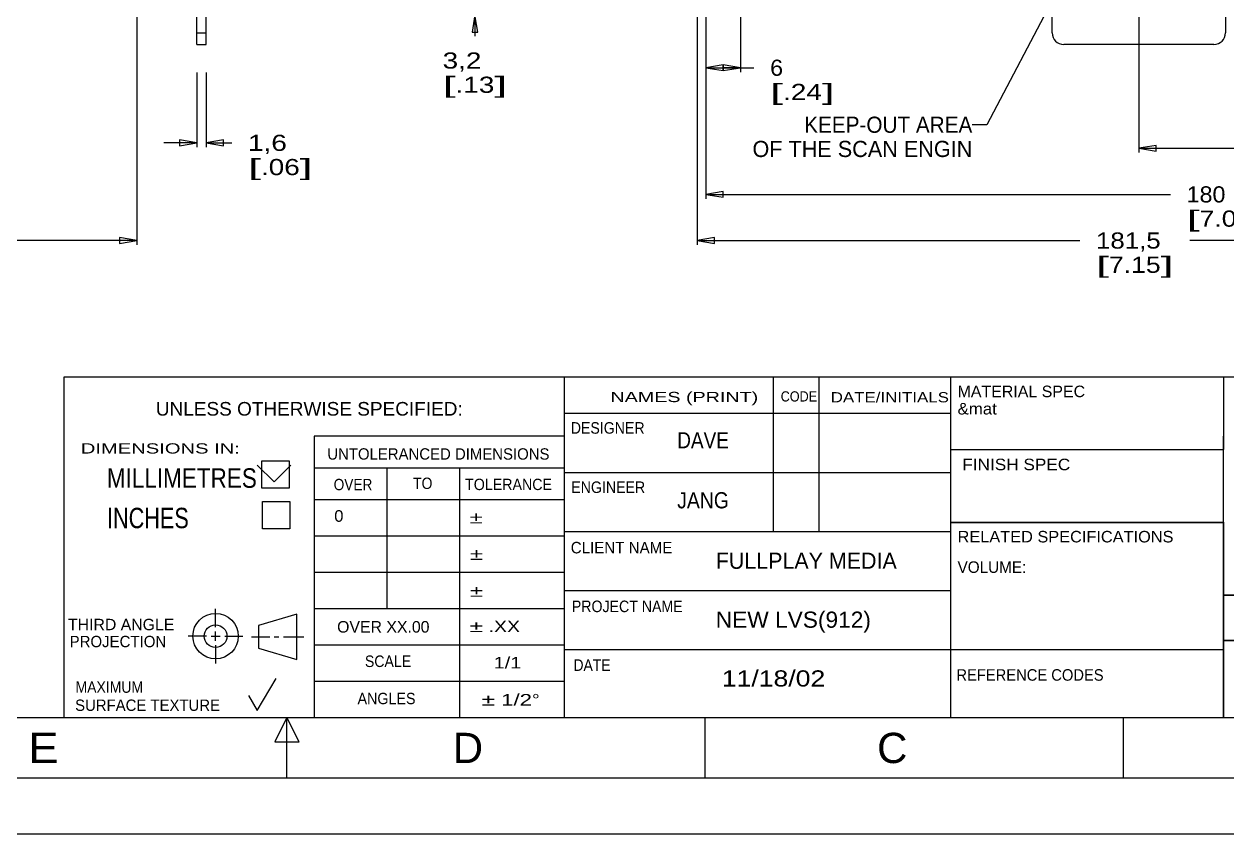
# Model space of a CAD drawing. Extents: x 0 to 594, y 0 to 420.
# Drawn here: x 251.4 to 459.8, y 0 to 140.4 of the extents above; entities that cross this region are included whole.
import ezdxf
from ezdxf.enums import TextEntityAlignment as Align

# ---------------------------------------------------------------- set-up
doc = ezdxf.new("R2010")
doc.units = 0
doc.header["$LTSCALE"] = 32.67
doc.header["$MEASUREMENT"] = 0
doc.layers.get('0').update_dxf_attribs({"linetype": 'CONTINUOUS'})
doc.styles.get("Standard").update_dxf_attribs({"font": 'txt', "width": 0.8})
doc.dimstyles.new('DIMSTYLE_2', dxfattribs={"dimtxt": 2.8, "dimasz": 3, "dimexe": 0.18, "dimexo": 0.0625, "dimgap": 0.09, "dimtad": 0, "dimtih": 1, "dimtoh": 1, "dimdsep": 46, "dimtxsty": 'Standard', "dimcen": 0.09, "dimadec": 0, "dimazin": 0, "dimtfac": 1, "dimtofl": 0, "dimtmove": 0, "dimatfit": 3, "dimfxl": 0, "dimtolj": 1, "dimarcsym": 0})

# ---------------------------------------------------------------- blocks, each defined once
blk = doc.blocks.new('*D8')
at = {"color": 2, "linetype": 'Continuous'}
for p, q in [((60.97, 187.03), (60.97, 102.13)), ((270.97, 187.03), (270.97, 102.13)), ((60.97, 102.88), (156.45, 102.88)), ((270.97, 102.88), (175.49, 102.88))]:
    blk.add_line(p, q, dxfattribs=at)
for points in [[(63.97, 103.38), (60.97, 102.88), (63.97, 102.38), (63.97, 103.38)], [(267.97, 102.38), (270.97, 102.88), (267.97, 103.38), (267.97, 102.38)]]:
    blk.add_lwpolyline(points, dxfattribs=at)
for s, width, p, p2 in [('210', 1.107692, (159.25, 101.48), (165.97, 101.48)), ('[', 2.4, (159.25, 97.28), (161.49, 97.28)), ('8.27', 1.066667, (161.49, 97.28), (170.45, 97.28)), (']', 2.4, (170.45, 97.28), (172.69, 97.28))]:
    blk.add_text(s, height=2.8, dxfattribs=dict(at, width=width)).set_placement(p, p2, align=Align.FIT)
blk = doc.blocks.new('*D9')
at = {"color": 2, "linetype": 'Continuous'}
for p, q in [((281.38, 132.03), (281.38, 119.07)), ((282.98, 132.03), (282.98, 119.07)), ((281.38, 119.82), (275.63, 119.82)), ((282.98, 119.82), (287.44, 119.82))]:
    blk.add_line(p, q, dxfattribs=at)
for points in [[(278.38, 119.32), (281.38, 119.82), (278.38, 120.32), (278.38, 119.32)], [(285.98, 120.32), (282.98, 119.82), (285.98, 119.32), (285.98, 120.32)]]:
    blk.add_lwpolyline(points, dxfattribs=at)
for s, width, p, p2 in [('1,6', 1.309091, (290.24, 118.42), (296.96, 118.42)), ('[', 2.4, (290.24, 114.22), (292.48, 114.22)), ('.06', 1.309091, (292.48, 114.22), (299.2, 114.22)), (']', 2.4, (299.2, 114.22), (301.44, 114.22))]:
    blk.add_text(s, height=2.8, dxfattribs=dict(at, width=width)).set_placement(p, p2, align=Align.FIT)
blk = doc.blocks.new('*D11')
at = {"color": 2, "linetype": 'Continuous'}
for p, q in [((549.55, 187.03), (549.55, 118.13)), ((444.55, 144.23), (444.55, 118.13)), ((444.55, 118.88), (487.53, 118.88)), ((549.55, 118.88), (506.57, 118.88))]:
    blk.add_line(p, q, dxfattribs=at)
for points in [[(447.55, 119.38), (444.55, 118.88), (447.55, 118.38), (447.55, 119.38)], [(546.55, 118.38), (549.55, 118.88), (546.55, 119.38), (546.55, 118.38)]]:
    blk.add_lwpolyline(points, dxfattribs=at)
for s, width, p, p2 in [('105', 1.107692, (490.33, 117.48), (497.05, 117.48)), ('[', 2.4, (490.33, 113.28), (492.57, 113.28)), ('4.13', 1.2, (492.57, 113.28), (501.53, 113.28)), (']', 2.4, (501.53, 113.28), (503.77, 113.28))]:
    blk.add_text(s, height=2.8, dxfattribs=dict(at, width=width)).set_placement(p, p2, align=Align.FIT)
blk = doc.blocks.new('*D12')
at = {"color": 2, "linetype": 'Continuous'}
for p, q in [((369.55, 331.03), (369.55, 110.13)), ((549.55, 187.03), (549.55, 110.13)), ((369.55, 110.88), (450.03, 110.88)), ((549.55, 110.88), (469.07, 110.88))]:
    blk.add_line(p, q, dxfattribs=at)
for points in [[(372.55, 111.38), (369.55, 110.88), (372.55, 110.38), (372.55, 111.38)], [(546.55, 110.38), (549.55, 110.88), (546.55, 111.38), (546.55, 110.38)]]:
    blk.add_lwpolyline(points, dxfattribs=at)
for s, width, p, p2 in [('180', 1.107692, (452.83, 109.48), (459.55, 109.48)), ('[', 2.4, (452.83, 105.28), (455.07, 105.28)), ('7.09', 1.129412, (455.07, 105.28), (464.03, 105.28)), (']', 2.4, (464.03, 105.28), (466.27, 105.28))]:
    blk.add_text(s, height=2.8, dxfattribs=dict(at, width=width)).set_placement(p, p2, align=Align.FIT)
blk = doc.blocks.new('*D13')
at = {"color": 2, "linetype": 'Continuous'}
for p, q in [((368.05, 308.03), (368.05, 102.13)), ((549.55, 187.03), (549.55, 102.13)), ((368.05, 102.88), (434.33, 102.88)), ((549.55, 102.88), (453.37, 102.88))]:
    blk.add_line(p, q, dxfattribs=at)
for points in [[(371.05, 103.38), (368.05, 102.88), (371.05, 102.38), (371.05, 103.38)], [(546.55, 102.38), (549.55, 102.88), (546.55, 103.38), (546.55, 102.38)]]:
    blk.add_lwpolyline(points, dxfattribs=at)
for s, width, p, p2 in [('181,5', 1.142857, (437.13, 101.48), (448.33, 101.48)), ('[', 2.4, (437.13, 97.28), (439.37, 97.28)), ('7.15', 1.2, (439.37, 97.28), (448.33, 97.28)), (']', 2.4, (448.33, 97.28), (450.57, 97.28))]:
    blk.add_text(s, height=2.8, dxfattribs=dict(at, width=width)).set_placement(p, p2, align=Align.FIT)
blk = doc.blocks.new('*D19')
at = {"color": 2, "linetype": 'Continuous'}
for p, q in [((329.55, 145.23), (329.55, 150.98)), ((443.55, 145.23), (328.8, 145.23)), ((443.55, 142.03), (328.8, 142.03)), ((329.55, 142.03), (329.55, 138.29))]:
    blk.add_line(p, q, dxfattribs=at)
for points in [[(329.05, 148.23), (329.55, 145.23), (330.05, 148.23), (329.05, 148.23)], [(330.05, 139.03), (329.55, 142.03), (329.05, 139.03), (330.05, 139.03)]]:
    blk.add_lwpolyline(points, dxfattribs=at)
for s, width, p, p2 in [('3,2', 1.107692, (323.95, 132.69), (330.67, 132.69)), ('[', 2.4, (323.95, 128.49), (326.19, 128.49)), ('.13', 1.44, (326.19, 128.49), (332.91, 128.49)), (']', 2.4, (332.91, 128.49), (335.15, 128.49))]:
    blk.add_text(s, height=2.8, dxfattribs=dict(at, width=width)).set_placement(p, p2, align=Align.FIT)
blk = doc.blocks.new('*D47')
at = {"color": 2, "linetype": 'Continuous'}
for p, q in [((369.55, 158.03), (369.55, 132.09)), ((375.55, 158.03), (375.55, 132.09)), ((369.55, 132.84), (372.55, 132.84)), ((375.55, 132.84), (372.55, 132.84)), ((372.55, 132.84), (377.88, 132.84))]:
    blk.add_line(p, q, dxfattribs=at)
for points in [[(372.55, 133.34), (369.55, 132.84), (372.55, 132.34), (372.55, 133.34)], [(372.55, 132.34), (375.55, 132.84), (372.55, 133.34), (372.55, 132.34)]]:
    blk.add_lwpolyline(points, dxfattribs=at)
for s, width, p, p2 in [('6', 1.2, (380.68, 131.44), (382.92, 131.44)), ('[', 2.4, (380.68, 127.24), (382.92, 127.24)), ('.24', 1.2, (382.92, 127.24), (389.64, 127.24)), (']', 2.4, (389.64, 127.24), (391.88, 127.24))]:
    blk.add_text(s, height=2.8, dxfattribs=dict(at, width=width)).set_placement(p, p2, align=Align.FIT)

msp = doc.modelspace()

# ---------------------------------------------------------------- linework, layer by layer
at = {"color": 7, "linetype": 'Continuous'}
for p, q in [((281.381, 136.877), (281.381, 338.028)), ((282.981, 136.877), (282.981, 338.028)), ((429.548, 138.877), (429.548, 150.275)), ((459.548, 150.275), (459.548, 138.877)), ((281.381, 138.877), (282.981, 138.877)), ((281.381, 136.877), (282.981, 136.877)), ((457.548, 136.877), (431.548, 136.877)), ((0, 0), (594, 0))]:
    msp.add_line(p, q, dxfattribs=at)
at = {"color": 2, "linetype": 'Continuous'}
for p, q in [((439.317, 163.098), (418.204, 122.958)), ((418.204, 122.958), (415.704, 122.958)), ((459.197, 79.225), (459.197, 66.625)), ((345.01, 62.688), (381.235, 62.688)), ((345.01, 52.451), (381.235, 52.451)), ((411.947, 52.45), (411.947, 20.164)), ((411.951, 54.041), (411.951, 31.981)), ((411.951, 54.041), (459.201, 54.041)), ((459.201, 54.041), (459.201, 31.981)), ((345.01, 42.213), (411.947, 42.213)), ((459.199, 41.431), (459.199, 33.556)), ((459.199, 41.431), (577.324, 41.431)), ((459.199, 33.556), (577.324, 33.556)), ((345.01, 31.976), (411.947, 31.976)), ((411.947, 31.975), (411.947, 20.163)), ((411.951, 31.981), (459.201, 31.981)), ((459.197, 31.975), (459.199, 31.975)), ((459.199, 31.975), (459.199, 20.163)), ((345.01, 20.164), (411.947, 20.164)), ((411.947, 20.163), (459.199, 20.163))]:
    msp.add_line(p, q, dxfattribs=at)
at = {"color": 3, "linetype": 'Continuous'}
for p, q in [((258.385, 20.163), (258.385, 79.225)), ((258.385, 79.225), (577.322, 79.225)), ((345.01, 79.225), (345.01, 20.163)), ((381.235, 79.225), (381.235, 52.45)), ((389.11, 79.225), (389.11, 52.45)), ((411.947, 79.225), (411.947, 20.163)), ((345.01, 72.925), (411.947, 72.925)), ((301.697, 68.988), (301.697, 20.163)), ((345.01, 68.988), (301.697, 68.988)), ((459.199, 20.081), (459.199, 68.988)), ((292.614, 59.947), (292.614, 64.672)), ((292.614, 64.672), (297.339, 64.672)), ((297.339, 64.672), (297.339, 59.947)), ((411.947, 66.625), (459.197, 66.625)), ((301.697, 63.475), (345.01, 63.475)), ((314.297, 63.475), (314.297, 39.063)), ((326.897, 63.475), (326.897, 20.163)), ((345.01, 62.688), (411.947, 62.688)), ((297.339, 59.947), (292.614, 59.947)), ((292.743, 52.917), (292.743, 57.642)), ((292.743, 57.642), (297.468, 57.642)), ((297.468, 57.642), (297.468, 52.917)), ((301.697, 57.963), (345.01, 57.963)), ((297.468, 52.917), (292.743, 52.917)), ((345.01, 52.45), (411.947, 52.45)), ((411.947, 54.025), (459.197, 54.025)), ((301.697, 51.663), (345.01, 51.663)), ((301.697, 45.363), (345.01, 45.363)), ((345.01, 42.213), (411.947, 42.213)), ((459.197, 41.425), (577.322, 41.425)), ((284.621, 35.869), (284.621, 39.019)), ((298.721, 38.094), (292.027, 36.126)), ((298.721, 30.219), (298.721, 38.094)), ((301.697, 39.063), (345.01, 39.063)), ((292.027, 36.126), (292.027, 32.188)), ((283.046, 34.294), (279.896, 34.294)), ((283.833, 34.294), (285.408, 34.294)), ((284.621, 33.506), (284.621, 35.081)), ((286.196, 34.294), (289.346, 34.294)), ((290.846, 34.157), (293.996, 34.157)), ((294.783, 34.157), (295.571, 34.157)), ((296.358, 34.157), (299.902, 34.157)), ((577.322, 33.55), (459.197, 33.55)), ((284.621, 32.719), (284.621, 29.569)), ((292.027, 32.188), (298.721, 30.219)), ((301.697, 32.763), (345.01, 32.763)), ((345.01, 31.975), (459.197, 31.975)), ((291.82, 21.431), (295.119, 26.957)), ((301.697, 26.463), (345.01, 26.463)), ((290.304, 24.032), (291.82, 21.431)), ((16.623, 20.163), (577.322, 20.163)), ((296.972, 20.163), (294.872, 15.963)), ((296.972, 9.663), (296.972, 20.163)), ((299.072, 15.963), (296.972, 20.163)), ((369.422, 9.663), (369.422, 20.163)), ((441.872, 9.663), (441.872, 20.163)), ((294.872, 15.963), (299.072, 15.963)), ((587.822, 9.663), (6.123, 9.663))]:
    msp.add_line(p, q, dxfattribs=at)
at = {"color": 2, "linetype": 'Continuous'}
msp.add_lwpolyline([(291.829, 63.947), (294.745, 61.03), (297.662, 63.947)], dxfattribs=at)
at = {"color": 3, "linetype": 'Continuous'}
for radius in [3.937, 1.969]:
    msp.add_circle((284.621, 34.294), radius, dxfattribs=at)
at = {"color": 7, "linetype": 'Continuous'}
for centre, start, end in [((431.548, 138.877), 180, 270), ((457.548, 138.877), 270, 360)]:
    msp.add_arc(centre, 2, start, end, dxfattribs=at)

# ---------------------------------------------------------------- texts
at = {"color": 2, "linetype": 'Continuous'}
for s, width, p, p2 in [('KEEP-OUT AREA', 0.821053, (386.584, 121.558), (415.704, 121.558)), ('OF THE SCAN ENGIN', 0.832653, (377.624, 117.358), (415.704, 117.358)), ('DAVE', 0.8, (364.584, 66.853), (373.544, 66.853)), ('JANG', 0.872727, (364.584, 56.451), (373.544, 56.451)), ('FULLPLAY MEDIA', 0.84, (371.26, 45.97), (402.62, 45.97)), ('NEW LVS(912)', 0.847059, (371.26, 35.752), (398.14, 35.752)), ('11/18/02', 0.984615, (372.31, 25.565), (390.23, 25.565))]:
    msp.add_text(s, height=2.8, dxfattribs=dict(at, width=width)).set_placement(p, p2, align=Align.FIT)
at = {"color": 2, "linetype": 'Continuous', "oblique": 0.00002}
for s, height, width, p, p2 in [('MATERIAL SPEC', 2, 0.895946, (413.147, 75.725), (435.247, 75.725)), ('NAMES (PRINT)', 1.77187, 1.238095, (353.021, 74.87), (378.615, 74.87)), ('CODE', 1.7719, 0.969697, (382.514, 74.971), (388.814, 74.971)), ('DATE/INITIALS', 1.77187, 0.990476, (391.182, 74.825), (411.657, 74.825)), ('UNLESS OTHERWISE SPECIFIED:', 2.3625, 0.888158, (274.272, 72.525), (327.429, 72.525)), ('&mat', 2, 0.927273, (413.147, 72.725), (419.947, 72.725)), ('DESIGNER', 2, 0.872727, (346.141, 69.393), (358.941, 69.393)), ('DIMENSIONS IN:', 1.77187, 1.296296, (261.273, 65.955), (288.835, 65.955)), ('UNTOLERANCED DIMENSIONS', 1.96875, 0.888608, (303.968, 64.895), (342.456, 64.895)), ('FINISH SPEC', 2, 0.934971, (413.969, 63.059), (432.668, 63.059)), ('MILLIMETRES', 3.38624, 0.767442, (265.778, 60.013), (291.765, 60.013)), ('OVER', 1.9687, 0.850027, (305.076, 59.595), (311.77, 59.595)), ('TO', 1.9687, 1.020032, (318.833, 59.808), (322.18, 59.808)), ('TOLERANCE', 1.9687, 0.882665, (327.841, 59.618), (342.901, 59.618)), ('ENGINEER', 2, 0.872727, (346.238, 59.113), (359.038, 59.113)), ('INCHES', 3.5437, 0.75, (265.808, 53.005), (279.983, 53.005)), ('0', 2, 1.6, (305.172, 54.129), (306.772, 54.129)), ('%%p', 2, 1.75, (328.591, 53.844), (330.924, 53.844)), ('RELATED SPECIFICATIONS', 2, 0.90481, (413.151, 50.541), (450.55, 50.541)), ('CLIENT NAME', 2, 0.851613, (346.141, 48.639), (363.741, 48.639)), ('%%p', 2, 1.75, (328.646, 47.506), (330.98, 47.506)), ('VOLUME:', 2, 0.939444, (413.151, 45.261), (425.051, 45.261)), ('%%p', 2, 1.75, (328.646, 41.112), (330.98, 41.112)), ('PROJECT NAME', 2, 0.822857, (346.335, 38.456), (365.535, 38.456)), ('THIRD ANGLE', 1.96875, 0.904811, (259.059, 35.33), (277.466, 35.33)), ('OVER XX.00', 2, 0.888889, (305.671, 34.91), (321.671, 34.91)), ('%%p', 2, 1.75, (328.626, 34.987), (330.96, 34.987)), (' .XX', 2, 1.066667, (330.96, 34.987), (337.36, 34.987)), ('PROJECTION', 1.9687, 0.910686, (259.334, 32.379), (276.068, 32.379)), ('SCALE', 2, 0.857143, (310.488, 28.942), (318.488, 28.942)), ('1/1', 2, 1.2, (332.788, 28.688), (337.588, 28.688)), ('DATE', 2, 0.872727, (346.626, 28.273), (353.026, 28.273)), ('REFERENCE CODES', 2, 0.869345, (412.947, 26.569), (438.448, 26.569)), ('MAXIMUM', 1.9687, 0.939503, (260.356, 24.477), (272.071, 24.477)), ('SURFACE TEXTURE', 1.96875, 0.869291, (260.285, 21.334), (285.385, 21.334)), ('ANGLES', 1.9687, 0.900028, (309.209, 22.5), (319.25, 22.5)), ('%%p', 2, 1.75, (330.695, 22.264), (333.028, 22.264)), (' 1/2', 2, 0.96, (333.028, 22.264), (339.428, 22.264)), ('%%d', 2, 2, (339.428, 22.264), (340.762, 22.264)), ('E', 5.25, 1.5, (252.189, 12.288), (257.439, 12.288)), ('D', 5.25, 1.5, (325.709, 12.288), (330.959, 12.288)), ('C', 5.25, 1.5, (399.209, 12.288), (404.459, 12.288))]:
    msp.add_text(s, height=height, dxfattribs=dict(at, width=width)).set_placement(p, p2, align=Align.FIT)

# ---------------------------------------------------------------- dimensions: what is measured, and where the dimension line sits
at = {"color": 2, "linetype": 'Continuous'}
for base, p1, p2, angle, picture, middle in [((369.548, 110.877), (549.548, 187.028), (369.548, 331.028), 180, '*D12', (459.548, 108.777)), ((368.048, 102.877), (549.548, 187.028), (368.048, 308.028), 180, '*D13', (443.854, 100.777)), ((444.548, 118.877), (549.548, 187.028), (444.548, 144.228), 180, '*D11', (497.048, 116.777)), ((369.548, 132.843), (375.548, 158.028), (369.548, 158.028), 180, '*D47', (386.281, 130.743)), ((329.548, 142.028), (443.548, 145.228), (443.548, 142.028), 270, '*D19', (329.548, 131.987))]:
    dim = msp.add_linear_dim(base=base, p1=p1, p2=p2, angle=angle, dimstyle='DIMSTYLE_2', dxfattribs=at)
    dim.commit()
    dim.dimension.update_dxf_attribs({"geometry": picture, "text_midpoint": middle, "dimtype": 160})
for base, p1, p2, picture, middle in [((270.967, 102.877), (60.967, 187.028), (270.967, 187.028), '*D8', (165.967, 100.777)), ((282.981, 119.816), (281.381, 132.028), (282.981, 132.028), '*D9', (295.84, 117.716))]:
    dim = msp.add_linear_dim(base=base, p1=p1, p2=p2, dimstyle='DIMSTYLE_2', dxfattribs=at)
    dim.commit()
    dim.dimension.update_dxf_attribs({"geometry": picture, "text_midpoint": middle, "dimtype": 160})

doc.saveas('drawing.dxf')
